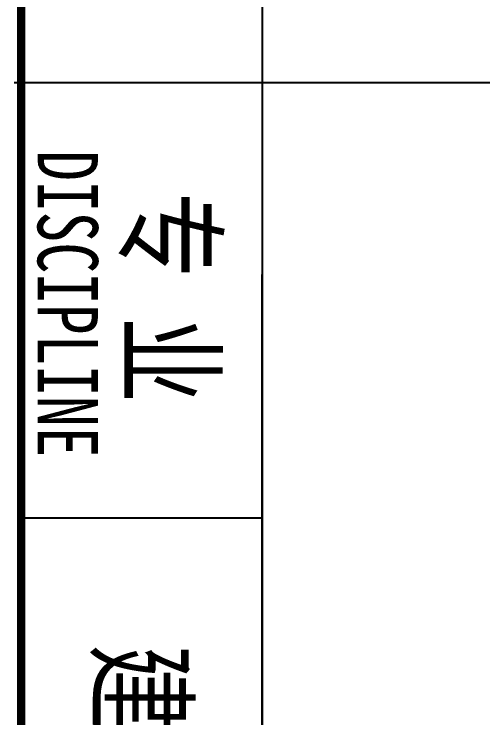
# Model space of a CAD drawing. Extents: x 174641 to 414490, y 73126 to 493158.
# Drawn here: x 250433 to 252378, y 75032 to 77954 of the extents above; entities that cross this region are included whole.
import ezdxf

# ---------------------------------------------------------------- set-up
doc = ezdxf.new("R2010")
doc.units = 0
doc.header["$LTSCALE"] = 1000
doc.header["$MEASUREMENT"] = 0
doc.styles.add('-宋体', font='', dxfattribs={"width": 0.8})
doc.styles.get('-宋体').set_extended_font_data('SimSun')

msp = doc.modelspace()

# ---------------------------------------------------------------- linework, layer by layer
for p, q in [((251462.7, 82272.7), (251462.7, 74272.7)), ((259462.7, 77668.2), (250433.2, 77668.2)), ((251462.7, 74272.7), (251462.7, 76872.7)), ((251462.7, 75861.9), (250462.7, 75861.9))]:
    msp.add_line(p, q)
at = {"const_width": 34}
msp.add_lwpolyline([(250462.7, 82272.7), (250462.7, 74272.7)], dxfattribs=at)

# ---------------------------------------------------------------- texts
at = {"style": '-宋体', "width": 0.75}
for s, height, p in [('DISCIPLINE', 250, (250531.1, 77389.3)), ('专', 350, (250904.9, 77215.2)), ('业', 350, (250903.9, 76697.7)), ('建筑', 350, (250785.7, 75338.2))]:
    msp.add_text(s, height=height, rotation=270, dxfattribs=at).set_placement(p)

doc.saveas('drawing.dxf')
